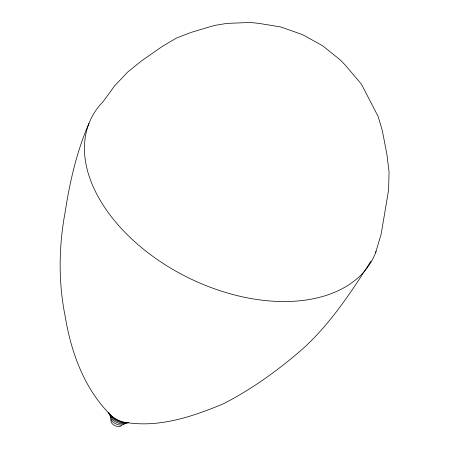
<?xml version="1.0" encoding="UTF-8"?>
<svg xmlns="http://www.w3.org/2000/svg" width="449" height="449" viewBox="0 0 449 449"><rect width="100%" height="100%" fill="white"/><g stroke="black" fill="none" stroke-linecap="round" stroke-linejoin="round"><path stroke-width="0.67" d="M375.633 252.669L381.218 233.867L388.621 189.82L389.053 171.877L386.926 154.551L382.324 130.575L378.097 116.386L361.361 84.075L345.483 65.346L340.415 60.043L322.882 45.927L302.559 34.652L280.838 26.974L259.191 23.427L250.329 22.45L226.79 23.41L214.308 25.475L191.538 32.277L176.766 37.907L162.628 46.196L142.036 60.514L127.6 72.143L114.596 85.877L103.248 101.485A157.374 99.891 26.3 0 0 178.5 272.627A157.374 99.891 26.3 0 0 376.099 251.423M88.964 123.43C76.706 151.554 69.831 181.71 65.178 211.945C58.774 246.215 58.23 281.59 65.077 315.843C71.004 351.994 84.176 388.851 110.718 415.061M370.863 261.189C351.264 292.119 330.891 322.954 303.777 347.924C279.239 369.454 252.534 388.812 223.467 403.758C193.424 416.285 160.691 427.499 127.707 422.722A18.65 11.837 26.3 0 1 108.231 412.21M128.302 422.734A15.698 9.968 26.3 0 1 108.49 412.305M128.246 422.722A12.948 8.217 26.3 0 1 109 413.063M126.444 423.216A10.417 6.612 26.3 0 1 115.808 421.987A10.417 6.612 26.3 0 1 109.64 413.888M124.715 423.676A8.127 5.158 26.3 0 1 116.173 424.024A8.127 5.158 26.3 0 1 110.415 417.233M121.584 425.523A6.095 3.867 26.3 0 1 114.467 425.428A6.095 3.867 26.3 0 1 111.038 419.669"/></g></svg>
